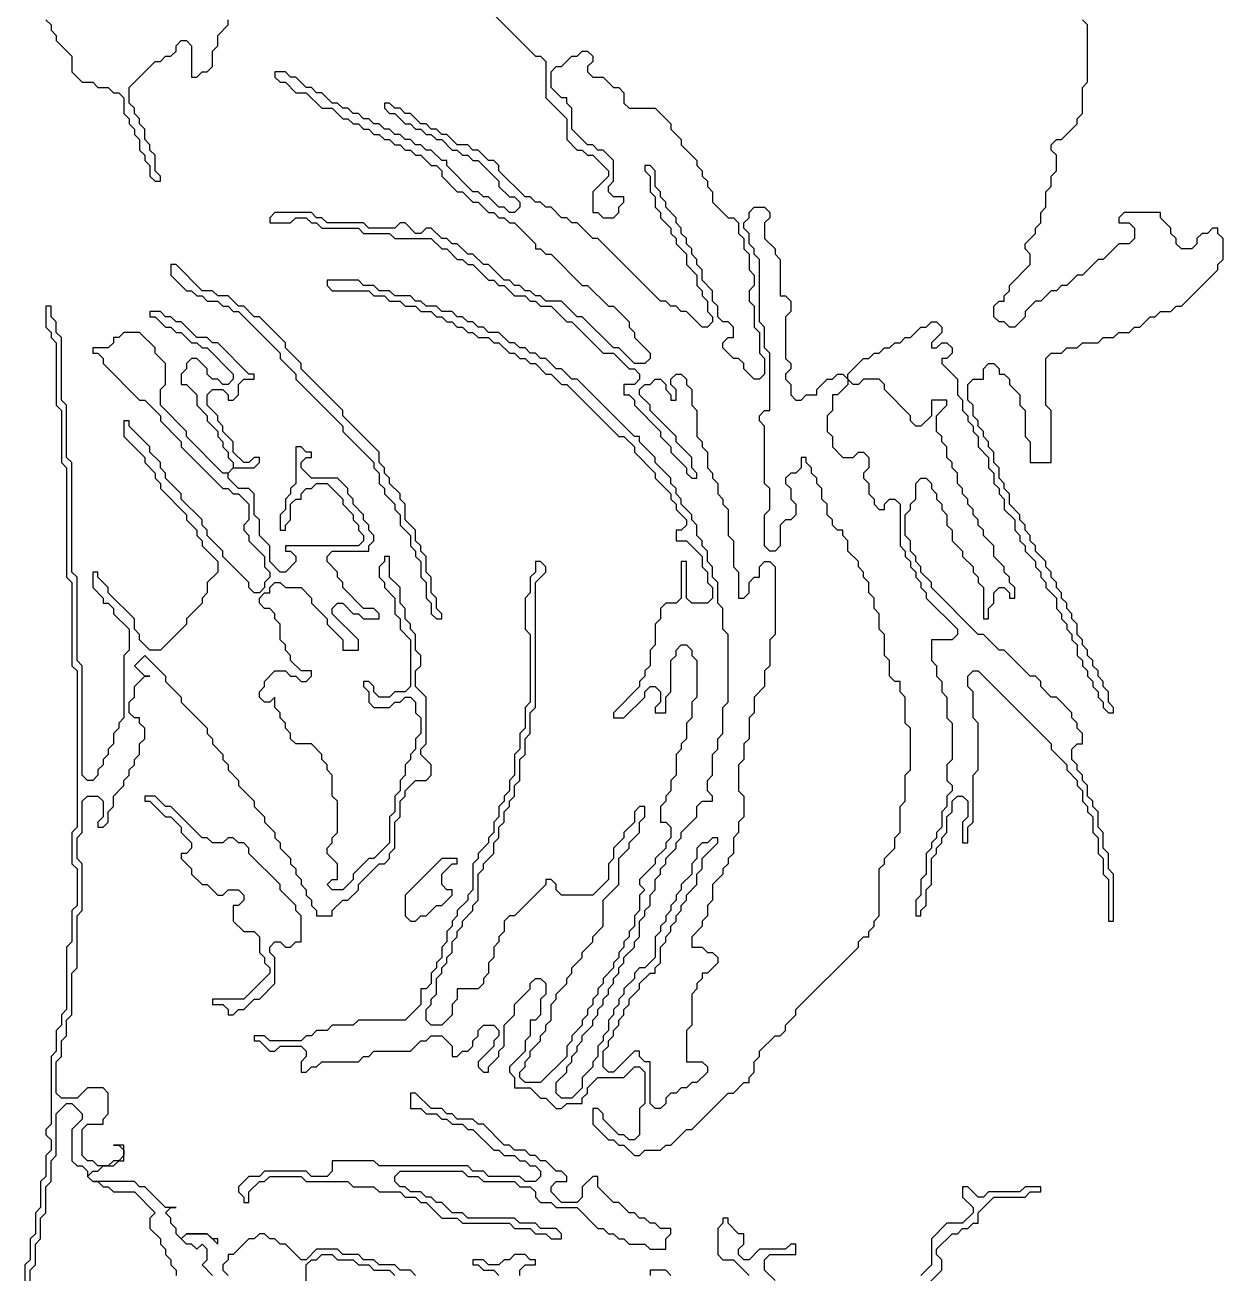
# Model space of a CAD drawing. Header units: metres. Extents: x 0 to 100, y 0 to 128.
# Drawn here: x 66.62 to 72.38, y 76.04 to 82.03 of the extents above; entities that cross this region are included whole.
import ezdxf

# ---------------------------------------------------------------- set-up
doc = ezdxf.new("R2010")
doc.units = ezdxf.units.M

msp = doc.modelspace()

# ---------------------------------------------------------------- linework, layer by layer
for points in [[(66.725, 82.05), (66.75, 82.025), (66.75, 82), (66.775, 81.975), (66.775, 81.95), (66.85, 81.875), (66.85, 81.8), (66.9, 81.75), (66.95, 81.75), (66.975, 81.725), (67.025, 81.725), (67.05, 81.7), (67.075, 81.7), (67.1, 81.675), (67.1, 81.6), (67.125, 81.575), (67.125, 81.55), (67.15, 81.525), (67.15, 81.5), (67.175, 81.475), (67.175, 81.425), (67.2, 81.4), (67.2, 81.375), (67.225, 81.35), (67.225, 81.3), (67.25, 81.275), (67.275, 81.275), (67.275, 81.3), (67.25, 81.325), (67.25, 81.4), (67.225, 81.425), (67.225, 81.45), (67.2, 81.475), (67.2, 81.525), (67.175, 81.55), (67.175, 81.575), (67.15, 81.6), (67.15, 81.625), (67.125, 81.65), (67.125, 81.725), (67.25, 81.85), (67.275, 81.85), (67.3, 81.875), (67.325, 81.875), (67.35, 81.9), (67.35, 81.925), (67.375, 81.95), (67.4, 81.95), (67.425, 81.925), (67.425, 81.775), (67.45, 81.775), (67.475, 81.8), (67.5, 81.8), (67.525, 81.825), (67.525, 81.9), (67.55, 81.925), (67.55, 81.975), (67.6, 82.025), (67.6, 82.05)], [(68.875, 82.075), (69.075, 81.875), (69.1, 81.875), (69.125, 81.85), (69.125, 81.675), (69.225, 81.575), (69.225, 81.475), (69.275, 81.425), (69.3, 81.425), (69.325, 81.4), (69.35, 81.4), (69.425, 81.325), (69.425, 81.3), (69.35, 81.225), (69.35, 81.125), (69.375, 81.125), (69.4, 81.1), (69.45, 81.1), (69.475, 81.125), (69.475, 81.15), (69.5, 81.175), (69.5, 81.2), (69.45, 81.2), (69.425, 81.225), (69.425, 81.25), (69.45, 81.275), (69.45, 81.375), (69.4, 81.425), (69.375, 81.425), (69.35, 81.45), (69.325, 81.45), (69.25, 81.525), (69.25, 81.625), (69.225, 81.65), (69.225, 81.675), (69.2, 81.675), (69.15, 81.725), (69.15, 81.8), (69.175, 81.825), (69.2, 81.825), (69.25, 81.875), (69.275, 81.875), (69.3, 81.9), (69.325, 81.9), (69.35, 81.875), (69.35, 81.85), (69.325, 81.825), (69.325, 81.8), (69.35, 81.775), (69.4, 81.775), (69.45, 81.725), (69.475, 81.725), (69.5, 81.7), (69.5, 81.65), (69.525, 81.625), (69.65, 81.625), (69.725, 81.55), (69.725, 81.525), (69.775, 81.475), (69.775, 81.45), (69.85, 81.375), (69.85, 81.35), (69.875, 81.325), (69.875, 81.3), (69.9, 81.275), (69.9, 81.25), (69.925, 81.225), (69.925, 81.175), (70, 81.1), (70.025, 81.1), (70.05, 81.075), (70.05, 81.025), (70.075, 81), (70.075, 80.95), (70.1, 80.925), (70.1, 80.85), (70.125, 80.825), (70.125, 80.775), (70.1, 80.75), (70.1, 80.7), (70.125, 80.675), (70.125, 80.575), (70.15, 80.55), (70.15, 80.45), (70.175, 80.425), (70.175, 80.35), (70.15, 80.325), (70.125, 80.325), (70.075, 80.375), (70.075, 80.4), (70.05, 80.425), (70.025, 80.425), (69.975, 80.475), (69.975, 80.5), (70, 80.525), (70.025, 80.525), (70.025, 80.575), (70, 80.6), (69.975, 80.6), (69.95, 80.625), (69.95, 80.675), (69.925, 80.7), (69.925, 80.75), (69.875, 80.8), (69.875, 80.85), (69.85, 80.875), (69.85, 80.9), (69.825, 80.925), (69.825, 80.95), (69.8, 80.975), (69.8, 81), (69.775, 81.025), (69.775, 81.05), (69.75, 81.075), (69.75, 81.1), (69.7, 81.15), (69.7, 81.175), (69.675, 81.2), (69.675, 81.225), (69.65, 81.25), (69.65, 81.325), (69.625, 81.35), (69.6, 81.35), (69.6, 81.325), (69.625, 81.3), (69.625, 81.225), (69.65, 81.2), (69.65, 81.15), (69.675, 81.125), (69.675, 81.1), (69.725, 81.05), (69.725, 81.025), (69.75, 81), (69.75, 80.975), (69.8, 80.925), (69.8, 80.875), (69.85, 80.825), (69.85, 80.775), (69.875, 80.75), (69.875, 80.725), (69.9, 80.7), (69.9, 80.65), (69.925, 80.625), (69.925, 80.6), (69.9, 80.575), (69.875, 80.575), (69.8, 80.65), (69.775, 80.65), (69.75, 80.675), (69.725, 80.675), (69.7, 80.7), (69.675, 80.7), (69.375, 81), (69.35, 81), (69.275, 81.075), (69.25, 81.075), (69.225, 81.1), (69.2, 81.1), (69.15, 81.15), (69.125, 81.15), (69.1, 81.175), (69.075, 81.175), (69.05, 81.2), (69.025, 81.2), (68.9, 81.325), (68.9, 81.35), (68.875, 81.375), (68.85, 81.375), (68.8, 81.425), (68.775, 81.425), (68.75, 81.45), (68.7, 81.45), (68.65, 81.5), (68.625, 81.5), (68.6, 81.525), (68.575, 81.525), (68.55, 81.55), (68.525, 81.55), (68.475, 81.6), (68.45, 81.6), (68.425, 81.625), (68.4, 81.625), (68.375, 81.65), (68.35, 81.65), (68.35, 81.625), (68.375, 81.6), (68.4, 81.6), (68.45, 81.55), (68.475, 81.55), (68.5, 81.525), (68.525, 81.525), (68.55, 81.5), (68.575, 81.5), (68.6, 81.475), (68.625, 81.475), (68.675, 81.425), (68.7, 81.425), (68.725, 81.4), (68.75, 81.4), (68.775, 81.375), (68.8, 81.375), (68.9, 81.275), (68.9, 81.25), (68.95, 81.2), (68.975, 81.2), (69, 81.175), (69, 81.15), (68.975, 81.125), (68.95, 81.125), (68.925, 81.15), (68.9, 81.15), (68.85, 81.2), (68.825, 81.2), (68.8, 81.225), (68.775, 81.225), (68.65, 81.35), (68.65, 81.375), (68.625, 81.375), (68.575, 81.425), (68.55, 81.425), (68.525, 81.45), (68.5, 81.45), (68.475, 81.475), (68.45, 81.475), (68.425, 81.5), (68.4, 81.5), (68.375, 81.525), (68.35, 81.525), (68.325, 81.55), (68.3, 81.55), (68.275, 81.575), (68.25, 81.575), (68.225, 81.6), (68.2, 81.6), (68.175, 81.625), (68.15, 81.625), (68.125, 81.65), (68.1, 81.65), (68.05, 81.7), (68.025, 81.7), (68, 81.725), (67.975, 81.725), (67.925, 81.775), (67.9, 81.775), (67.875, 81.8), (67.825, 81.8), (67.825, 81.775), (67.85, 81.75), (67.875, 81.75), (67.925, 81.7), (67.975, 81.7), (68.05, 81.625), (68.1, 81.625), (68.15, 81.575), (68.175, 81.575), (68.2, 81.55), (68.225, 81.55), (68.25, 81.525), (68.275, 81.525), (68.3, 81.5), (68.325, 81.5), (68.35, 81.475), (68.375, 81.475), (68.4, 81.45), (68.425, 81.45), (68.45, 81.425), (68.475, 81.425), (68.5, 81.4), (68.525, 81.4), (68.575, 81.35), (68.6, 81.35), (68.625, 81.325), (68.625, 81.3), (68.7, 81.225), (68.725, 81.225), (68.775, 81.175), (68.8, 81.175), (68.85, 81.125), (68.875, 81.125), (68.9, 81.1), (68.925, 81.1), (68.95, 81.075), (68.975, 81.075), (69.075, 80.975), (69.075, 80.95), (69.1, 80.95), (69.125, 80.925), (69.15, 80.925), (69.3, 80.775), (69.325, 80.775), (69.425, 80.675), (69.45, 80.675), (69.525, 80.6), (69.525, 80.575), (69.55, 80.55), (69.55, 80.525), (69.625, 80.45), (69.625, 80.425), (69.6, 80.4), (69.55, 80.4), (69.475, 80.475), (69.45, 80.475), (69.3, 80.625), (69.275, 80.625), (69.2, 80.7), (69.125, 80.7), (69.1, 80.725), (69.075, 80.725), (69.05, 80.75), (69.025, 80.75), (69, 80.775), (68.975, 80.775), (68.95, 80.8), (68.925, 80.8), (68.85, 80.875), (68.825, 80.875), (68.775, 80.925), (68.75, 80.925), (68.7, 80.975), (68.675, 80.975), (68.65, 81), (68.625, 81), (68.575, 81.05), (68.55, 81.05), (68.525, 81.025), (68.5, 81.025), (68.45, 81.075), (68.425, 81.075), (68.4, 81.05), (68.275, 81.05), (68.25, 81.075), (68.075, 81.075), (68.05, 81.1), (68.025, 81.1), (68, 81.125), (67.825, 81.125), (67.8, 81.1), (67.8, 81.075), (67.9, 81.075), (67.925, 81.1), (67.975, 81.1), (68, 81.075), (68.025, 81.075), (68.05, 81.05), (68.225, 81.05), (68.25, 81.025), (68.375, 81.025), (68.4, 81), (68.575, 81), (68.625, 80.95), (68.65, 80.95), (68.7, 80.9), (68.725, 80.9), (68.75, 80.875), (68.775, 80.875), (68.85, 80.8), (68.875, 80.8), (68.9, 80.775), (68.925, 80.775), (68.975, 80.725), (69.025, 80.725), (69.05, 80.7), (69.075, 80.7), (69.1, 80.675), (69.15, 80.675), (69.225, 80.6), (69.25, 80.6), (69.4, 80.45), (69.45, 80.45), (69.525, 80.375), (69.55, 80.375), (69.575, 80.35), (69.575, 80.325), (69.55, 80.3), (69.5, 80.3), (69.5, 80.25), (69.525, 80.25), (69.55, 80.225), (69.55, 80.2), (69.675, 80.075), (69.675, 80.05), (69.725, 80), (69.725, 79.975), (69.8, 79.9), (69.8, 79.875), (69.825, 79.85), (69.85, 79.85), (69.85, 79.875), (69.825, 79.9), (69.825, 79.95), (69.75, 80.025), (69.75, 80.05), (69.625, 80.175), (69.625, 80.2), (69.575, 80.25), (69.575, 80.275), (69.6, 80.3), (69.625, 80.3), (69.65, 80.325), (69.675, 80.325), (69.7, 80.3), (69.7, 80.275), (69.725, 80.25), (69.725, 80.225), (69.75, 80.225), (69.75, 80.275), (69.725, 80.3), (69.725, 80.325), (69.75, 80.35), (69.775, 80.35), (69.8, 80.325), (69.8, 80.3), (69.825, 80.275), (69.825, 80.2), (69.85, 80.175), (69.85, 80.05), (69.875, 80.025), (69.875, 80), (69.9, 79.975), (69.9, 79.9), (69.925, 79.875), (69.925, 79.85), (69.95, 79.825), (69.95, 79.775), (69.975, 79.75), (69.975, 79.725), (70, 79.7), (70, 79.575), (70.025, 79.55), (70.025, 79.425), (70.05, 79.4), (70.05, 79.275), (70.075, 79.275), (70.1, 79.3), (70.1, 79.35), (70.125, 79.375), (70.15, 79.375), (70.15, 79.425), (70.175, 79.45), (70.2, 79.45), (70.225, 79.425), (70.225, 79.1), (70.2, 79.075), (70.2, 78.95), (70.175, 78.925), (70.175, 78.85), (70.125, 78.8), (70.125, 78.725), (70.1, 78.7), (70.1, 78.6), (70.075, 78.575), (70.075, 78.5), (70.05, 78.475), (70.05, 78.35), (70.075, 78.325), (70.075, 78.225), (70.05, 78.2), (70.05, 78.15), (70.025, 78.125), (70.025, 78.05), (70, 78.025), (70, 78), (69.975, 77.975), (69.975, 77.95), (69.925, 77.9), (69.925, 77.825), (69.9, 77.8), (69.9, 77.75), (69.875, 77.725), (69.875, 77.7), (69.825, 77.65), (69.825, 77.6), (69.875, 77.6), (69.9, 77.575), (69.925, 77.575), (69.95, 77.55), (69.95, 77.525), (69.9, 77.475), (69.875, 77.475), (69.875, 77.45), (69.85, 77.425), (69.85, 77.4), (69.825, 77.375), (69.825, 77.225), (69.8, 77.2), (69.8, 77.05), (69.875, 77.05), (69.9, 77.025), (69.9, 77), (69.85, 76.95), (69.825, 76.95), (69.8, 76.925), (69.775, 76.925), (69.75, 76.9), (69.725, 76.9), (69.7, 76.875), (69.7, 76.85), (69.675, 76.825), (69.65, 76.825), (69.625, 76.85), (69.625, 77.05), (69.6, 77.05), (69.575, 77.075), (69.575, 77.1), (69.55, 77.1), (69.45, 77), (69.425, 77), (69.4, 77.025), (69.4, 77.1), (69.425, 77.125), (69.425, 77.15), (69.45, 77.175), (69.45, 77.2), (69.475, 77.225), (69.475, 77.25), (69.5, 77.275), (69.5, 77.3), (69.525, 77.325), (69.525, 77.35), (69.575, 77.4), (69.575, 77.425), (69.625, 77.475), (69.65, 77.475), (69.65, 77.5), (69.675, 77.525), (69.675, 77.6), (69.7, 77.625), (69.7, 77.65), (69.725, 77.675), (69.725, 77.7), (69.75, 77.725), (69.75, 77.75), (69.775, 77.775), (69.775, 77.8), (69.8, 77.825), (69.8, 77.85), (69.85, 77.9), (69.85, 77.95), (69.875, 77.975), (69.875, 78.025), (69.95, 78.1), (69.95, 78.125), (69.925, 78.125), (69.9, 78.1), (69.875, 78.1), (69.85, 78.075), (69.85, 78.025), (69.825, 78), (69.825, 77.95), (69.775, 77.9), (69.775, 77.875), (69.75, 77.85), (69.75, 77.825), (69.725, 77.8), (69.725, 77.775), (69.7, 77.75), (69.7, 77.725), (69.675, 77.7), (69.675, 77.675), (69.65, 77.65), (69.65, 77.55), (69.6, 77.5), (69.575, 77.5), (69.55, 77.475), (69.55, 77.45), (69.5, 77.4), (69.5, 77.375), (69.475, 77.35), (69.475, 77.325), (69.45, 77.3), (69.45, 77.275), (69.425, 77.25), (69.425, 77.2), (69.4, 77.175), (69.4, 77.15), (69.375, 77.125), (69.375, 77.075), (69.35, 77.05), (69.35, 77.025), (69.3, 76.975), (69.3, 76.925), (69.25, 76.875), (69.2, 76.875), (69.175, 76.9), (69.175, 76.95), (69.225, 77), (69.225, 77.025), (69.25, 77.05), (69.25, 77.075), (69.275, 77.1), (69.275, 77.125), (69.3, 77.15), (69.3, 77.175), (69.35, 77.225), (69.35, 77.25), (69.375, 77.275), (69.375, 77.3), (69.4, 77.325), (69.4, 77.35), (69.425, 77.375), (69.425, 77.4), (69.45, 77.425), (69.45, 77.45), (69.475, 77.475), (69.475, 77.5), (69.5, 77.525), (69.5, 77.55), (69.55, 77.6), (69.55, 77.625), (69.575, 77.65), (69.575, 77.725), (69.6, 77.75), (69.6, 77.775), (69.625, 77.8), (69.625, 77.85), (69.65, 77.875), (69.65, 77.925), (69.675, 77.95), (69.675, 77.975), (69.7, 78), (69.7, 78.025), (69.75, 78.075), (69.75, 78.1), (69.775, 78.125), (69.775, 78.15), (69.85, 78.225), (69.85, 78.275), (69.875, 78.3), (69.925, 78.3), (69.925, 78.325), (69.9, 78.35), (69.9, 78.4), (69.925, 78.425), (69.925, 78.525), (69.95, 78.55), (69.95, 78.6), (69.975, 78.625), (69.975, 78.75), (70, 78.775), (70, 79.1), (69.975, 79.125), (69.975, 79.225), (69.95, 79.25), (69.95, 79.35), (69.925, 79.375), (69.925, 79.425), (69.9, 79.45), (69.9, 79.5), (69.875, 79.525), (69.875, 79.55), (69.85, 79.575), (69.85, 79.625), (69.825, 79.65), (69.825, 79.675), (69.775, 79.725), (69.775, 79.75), (69.75, 79.775), (69.75, 79.8), (69.725, 79.825), (69.725, 79.85), (69.65, 79.925), (69.65, 79.95), (69.575, 80.025), (69.575, 80.05), (69.55, 80.05), (69.275, 80.325), (69.25, 80.325), (69.2, 80.375), (69.175, 80.375), (69.125, 80.425), (69.1, 80.425), (69.075, 80.45), (69.05, 80.45), (69.025, 80.475), (69, 80.475), (68.975, 80.5), (68.95, 80.5), (68.9, 80.55), (68.85, 80.55), (68.825, 80.575), (68.8, 80.575), (68.775, 80.6), (68.75, 80.6), (68.725, 80.625), (68.7, 80.625), (68.675, 80.65), (68.625, 80.65), (68.6, 80.675), (68.55, 80.675), (68.525, 80.7), (68.5, 80.7), (68.475, 80.725), (68.4, 80.725), (68.375, 80.75), (68.325, 80.75), (68.3, 80.775), (68.25, 80.775), (68.225, 80.8), (68.075, 80.8), (68.075, 80.775), (68.1, 80.75), (68.275, 80.75), (68.3, 80.725), (68.35, 80.725), (68.375, 80.7), (68.425, 80.7), (68.45, 80.675), (68.5, 80.675), (68.525, 80.65), (68.575, 80.65), (68.6, 80.625), (68.625, 80.625), (68.65, 80.6), (68.675, 80.6), (68.7, 80.575), (68.725, 80.575), (68.75, 80.55), (68.775, 80.55), (68.8, 80.525), (68.85, 80.525), (68.875, 80.5), (68.9, 80.5), (68.95, 80.45), (68.975, 80.45), (69, 80.425), (69.025, 80.425), (69.05, 80.4), (69.075, 80.4), (69.125, 80.35), (69.15, 80.35), (69.2, 80.3), (69.225, 80.3), (69.475, 80.05), (69.5, 80.05), (69.55, 80), (69.55, 79.975), (69.65, 79.875), (69.65, 79.85), (69.725, 79.775), (69.725, 79.75), (69.75, 79.725), (69.75, 79.7), (69.8, 79.65), (69.8, 79.625), (69.775, 79.6), (69.75, 79.6), (69.75, 79.55), (69.8, 79.55), (69.875, 79.475), (69.875, 79.425), (69.9, 79.4), (69.9, 79.35), (69.925, 79.325), (69.925, 79.275), (69.9, 79.25), (69.825, 79.25), (69.8, 79.275), (69.8, 79.45), (69.775, 79.45), (69.775, 79.275), (69.75, 79.25), (69.7, 79.25), (69.675, 79.225), (69.675, 79.175), (69.65, 79.15), (69.65, 79.05), (69.625, 79.025), (69.625, 78.95), (69.6, 78.925), (69.6, 78.9), (69.575, 78.875), (69.575, 78.85), (69.45, 78.725), (69.45, 78.7), (69.5, 78.7), (69.6, 78.8), (69.6, 78.825), (69.625, 78.85), (69.65, 78.85), (69.675, 78.825), (69.675, 78.775), (69.65, 78.75), (69.65, 78.725), (69.7, 78.725), (69.7, 78.8), (69.725, 78.825), (69.725, 78.975), (69.75, 79), (69.75, 79.025), (69.775, 79.05), (69.8, 79.05), (69.825, 79.025), (69.825, 79), (69.85, 78.975), (69.85, 78.8), (69.825, 78.775), (69.825, 78.7), (69.8, 78.675), (69.8, 78.6), (69.775, 78.575), (69.775, 78.55), (69.75, 78.525), (69.75, 78.425), (69.725, 78.4), (69.725, 78.35), (69.7, 78.325), (69.7, 78.3), (69.675, 78.275), (69.675, 78.2), (69.7, 78.2), (69.725, 78.175), (69.725, 78.125), (69.7, 78.1), (69.7, 78.075), (69.65, 78.025), (69.65, 78), (69.575, 77.925), (69.575, 77.9), (69.6, 77.875), (69.575, 77.85), (69.575, 77.775), (69.55, 77.75), (69.55, 77.7), (69.525, 77.675), (69.525, 77.65), (69.5, 77.625), (69.5, 77.6), (69.475, 77.575), (69.475, 77.55), (69.45, 77.525), (69.45, 77.5), (69.4, 77.45), (69.4, 77.425), (69.375, 77.4), (69.375, 77.375), (69.35, 77.35), (69.35, 77.325), (69.325, 77.3), (69.325, 77.275), (69.3, 77.25), (69.3, 77.225), (69.25, 77.175), (69.25, 77.15), (69.225, 77.125), (69.225, 77.075), (69.1, 76.95), (69.025, 76.95), (69, 76.975), (69, 77), (69.025, 77.025), (69.025, 77.05), (69.05, 77.075), (69.05, 77.1), (69.1, 77.15), (69.1, 77.175), (69.125, 77.2), (69.125, 77.225), (69.15, 77.25), (69.15, 77.325), (69.175, 77.35), (69.175, 77.375), (69.225, 77.425), (69.225, 77.45), (69.25, 77.475), (69.25, 77.5), (69.3, 77.55), (69.3, 77.575), (69.35, 77.625), (69.35, 77.65), (69.4, 77.7), (69.4, 77.825), (69.475, 77.9), (69.475, 78.025), (69.525, 78.075), (69.525, 78.1), (69.575, 78.15), (69.575, 78.2), (69.6, 78.225), (69.6, 78.275), (69.575, 78.275), (69.55, 78.25), (69.55, 78.2), (69.5, 78.15), (69.5, 78.125), (69.45, 78.075), (69.45, 78.025), (69.425, 78), (69.425, 77.925), (69.35, 77.85), (69.2, 77.85), (69.175, 77.875), (69.175, 77.9), (69.15, 77.925), (69.125, 77.925), (69.125, 77.9), (68.975, 77.75), (68.95, 77.75), (68.925, 77.725), (68.925, 77.675), (68.9, 77.65), (68.9, 77.625), (68.875, 77.6), (68.875, 77.55), (68.85, 77.525), (68.85, 77.475), (68.825, 77.45), (68.825, 77.425), (68.8, 77.4), (68.7, 77.4), (68.7, 77.35), (68.675, 77.325), (68.675, 77.275), (68.625, 77.225), (68.575, 77.225), (68.55, 77.25), (68.55, 77.3), (68.575, 77.325), (68.575, 77.35), (68.6, 77.375), (68.6, 77.45), (68.625, 77.475), (68.625, 77.5), (68.65, 77.525), (68.65, 77.55), (68.675, 77.575), (68.675, 77.625), (68.7, 77.65), (68.7, 77.675), (68.725, 77.7), (68.725, 77.725), (68.775, 77.775), (68.775, 77.8), (68.8, 77.825), (68.8, 77.95), (68.825, 77.975), (68.825, 78), (68.875, 78.05), (68.875, 78.1), (68.9, 78.125), (68.9, 78.175), (68.925, 78.2), (68.925, 78.25), (68.95, 78.275), (68.95, 78.3), (68.975, 78.325), (68.975, 78.375), (69, 78.4), (69, 78.5), (69.025, 78.525), (69.025, 78.6), (69.05, 78.625), (69.05, 78.725), (69.075, 78.75), (69.075, 79.35), (69.125, 79.4), (69.125, 79.425), (69.1, 79.45), (69.075, 79.45), (69.075, 79.4), (69.05, 79.375), (69.05, 79.3), (69.025, 79.275), (69.025, 79.125), (69.05, 79.1), (69.05, 78.775), (69.025, 78.75), (69.025, 78.65), (69, 78.625), (69, 78.55), (68.975, 78.525), (68.975, 78.425), (68.95, 78.4), (68.95, 78.35), (68.925, 78.325), (68.925, 78.3), (68.9, 78.275), (68.9, 78.225), (68.875, 78.2), (68.875, 78.15), (68.85, 78.125), (68.85, 78.1), (68.8, 78.05), (68.8, 78.025), (68.775, 78), (68.775, 77.875), (68.75, 77.85), (68.75, 77.825), (68.7, 77.775), (68.7, 77.75), (68.675, 77.725), (68.675, 77.7), (68.65, 77.675), (68.65, 77.625), (68.625, 77.6), (68.625, 77.55), (68.6, 77.525), (68.6, 77.5), (68.575, 77.475), (68.575, 77.425), (68.55, 77.4), (68.525, 77.4), (68.525, 77.325), (68.45, 77.25), (68.225, 77.25), (68.2, 77.225), (68.1, 77.225), (68.075, 77.2), (68.025, 77.2), (68, 77.175), (67.975, 77.175), (67.95, 77.15), (67.8, 77.15), (67.775, 77.175), (67.725, 77.175), (67.725, 77.15), (67.75, 77.15), (67.8, 77.1), (67.825, 77.1), (67.85, 77.125), (67.95, 77.125), (67.975, 77.1), (67.975, 77.075), (67.95, 77.05), (67.95, 77), (67.975, 77), (68, 77.025), (68.025, 77.025), (68.05, 77.05), (68.225, 77.05), (68.25, 77.075), (68.275, 77.075), (68.3, 77.1), (68.475, 77.1), (68.525, 77.15), (68.55, 77.15), (68.575, 77.175), (68.625, 77.175), (68.675, 77.125), (68.675, 77.075), (68.7, 77.075), (68.725, 77.1), (68.75, 77.1), (68.775, 77.125), (68.775, 77.15), (68.8, 77.175), (68.8, 77.2), (68.825, 77.225), (68.875, 77.225), (68.9, 77.2), (68.9, 77.175), (68.875, 77.15), (68.875, 77.125), (68.8, 77.05), (68.8, 77.025), (68.825, 77), (68.85, 77), (68.85, 77.025), (68.9, 77.075), (68.9, 77.1), (68.925, 77.125), (68.925, 77.225), (68.975, 77.275), (68.975, 77.325), (69.05, 77.4), (69.05, 77.425), (69.075, 77.45), (69.1, 77.45), (69.125, 77.425), (69.125, 77.375), (69.1, 77.35), (69.1, 77.275), (69.075, 77.25), (69.05, 77.25), (69.05, 77.175), (69.025, 77.15), (69.025, 77.1), (68.95, 77.025), (68.95, 77), (68.975, 76.975), (68.975, 76.925), (69.05, 76.925), (69.1, 76.875), (69.125, 76.875), (69.175, 76.825), (69.2, 76.825), (69.225, 76.85), (69.3, 76.85), (69.3, 76.875), (69.325, 76.9), (69.325, 76.925), (69.375, 76.975), (69.5, 76.975), (69.55, 77.025), (69.575, 77.025), (69.6, 77), (69.6, 76.85), (69.575, 76.825), (69.575, 76.7), (69.55, 76.675), (69.525, 76.675), (69.5, 76.7), (69.475, 76.7), (69.4, 76.775), (69.4, 76.8), (69.375, 76.825), (69.35, 76.825), (69.35, 76.75), (69.425, 76.675), (69.45, 76.675), (69.475, 76.65), (69.5, 76.65), (69.55, 76.6), (69.575, 76.6), (69.6, 76.625), (69.675, 76.625), (69.7, 76.65), (69.725, 76.65), (69.8, 76.725), (69.825, 76.725), (70, 76.9), (70.025, 76.9), (70.075, 76.95), (70.1, 76.95), (70.1, 76.975), (70.125, 77), (70.125, 77.05), (70.15, 77.075), (70.15, 77.1), (70.225, 77.175), (70.25, 77.175), (70.275, 77.2), (70.275, 77.225), (70.325, 77.275), (70.325, 77.3), (70.625, 77.6), (70.625, 77.625), (70.65, 77.65), (70.675, 77.65), (70.675, 77.675), (70.7, 77.7), (70.7, 77.725), (70.725, 77.75), (70.725, 77.975), (70.75, 78), (70.75, 78.025), (70.8, 78.075), (70.8, 78.125), (70.825, 78.15), (70.825, 78.275), (70.85, 78.3), (70.85, 78.425), (70.875, 78.45), (70.875, 78.65), (70.85, 78.675), (70.85, 78.8), (70.825, 78.825), (70.825, 78.875), (70.8, 78.875), (70.775, 78.9), (70.775, 78.975), (70.75, 79), (70.75, 79.1), (70.725, 79.125), (70.725, 79.2), (70.7, 79.225), (70.7, 79.275), (70.675, 79.3), (70.675, 79.35), (70.65, 79.375), (70.65, 79.4), (70.625, 79.425), (70.625, 79.45), (70.575, 79.5), (70.575, 79.55), (70.55, 79.575), (70.55, 79.6), (70.525, 79.6), (70.5, 79.625), (70.5, 79.65), (70.475, 79.675), (70.475, 79.725), (70.45, 79.75), (70.45, 79.8), (70.425, 79.825), (70.425, 79.85), (70.4, 79.875), (70.4, 79.9), (70.375, 79.925), (70.375, 79.95), (70.35, 79.95), (70.35, 79.9), (70.325, 79.875), (70.3, 79.875), (70.275, 79.85), (70.275, 79.825), (70.3, 79.8), (70.3, 79.75), (70.325, 79.725), (70.325, 79.675), (70.3, 79.65), (70.275, 79.65), (70.25, 79.625), (70.25, 79.525), (70.225, 79.5), (70.2, 79.5), (70.175, 79.525), (70.175, 79.675), (70.2, 79.7), (70.2, 79.8), (70.175, 79.825), (70.175, 80.1), (70.15, 80.125), (70.15, 80.15), (70.175, 80.175), (70.2, 80.175), (70.2, 80.45), (70.175, 80.475), (70.175, 80.575), (70.15, 80.6), (70.15, 80.9), (70.125, 80.925), (70.125, 80.95), (70.1, 80.975), (70.1, 81.025), (70.075, 81.05), (70.075, 81.075), (70.1, 81.1), (70.1, 81.125), (70.125, 81.15), (70.175, 81.15), (70.2, 81.125), (70.2, 81.1), (70.175, 81.075), (70.175, 81), (70.225, 80.95), (70.225, 80.925), (70.25, 80.9), (70.25, 80.725), (70.275, 80.725), (70.3, 80.7), (70.3, 80.65), (70.275, 80.625), (70.275, 80.425), (70.3, 80.4), (70.3, 80.375), (70.275, 80.35), (70.275, 80.325), (70.3, 80.3), (70.3, 80.25), (70.325, 80.225), (70.35, 80.225), (70.375, 80.25), (70.425, 80.25), (70.425, 80.275), (70.475, 80.325), (70.5, 80.325), (70.525, 80.35), (70.55, 80.35), (70.575, 80.325), (70.575, 80.3), (70.525, 80.25), (70.5, 80.25), (70.5, 80.175), (70.475, 80.15), (70.475, 80.075), (70.5, 80.05), (70.5, 80), (70.55, 79.95), (70.6, 79.95), (70.625, 79.975), (70.65, 79.975), (70.675, 79.95), (70.675, 79.9), (70.65, 79.875), (70.65, 79.85), (70.675, 79.825), (70.675, 79.775), (70.7, 79.75), (70.7, 79.725), (70.725, 79.7), (70.75, 79.7), (70.75, 79.725), (70.775, 79.75), (70.8, 79.75), (70.825, 79.725), (70.825, 79.525), (70.85, 79.5), (70.85, 79.475), (70.875, 79.45), (70.875, 79.425), (70.9, 79.4), (70.9, 79.375), (70.925, 79.35), (70.925, 79.325), (70.95, 79.3), (70.95, 79.275), (71.1, 79.125), (71.1, 79.1), (71.075, 79.075), (70.975, 79.075), (70.975, 78.975), (71, 78.95), (71, 78.9), (71.025, 78.875), (71.025, 78.825), (71.05, 78.8), (71.05, 78.7), (71.075, 78.675), (71.075, 78.5), (71.05, 78.475), (71.05, 78.4), (71.075, 78.375), (71.075, 78.35), (71.05, 78.325), (71.05, 78.275), (71.025, 78.25), (71.025, 78.175), (71, 78.15), (71, 78.125), (70.975, 78.1), (70.975, 78.075), (70.95, 78.05), (70.95, 77.95), (70.925, 77.925), (70.925, 77.85), (70.9, 77.825), (70.9, 77.75), (70.925, 77.75), (70.925, 77.775), (70.95, 77.8), (70.95, 77.875), (70.975, 77.9), (70.975, 78.025), (71, 78.05), (71, 78.075), (71.025, 78.1), (71.025, 78.125), (71.05, 78.15), (71.05, 78.225), (71.075, 78.25), (71.075, 78.3), (71.1, 78.325), (71.125, 78.325), (71.15, 78.3), (71.15, 78.225), (71.125, 78.2), (71.125, 78.1), (71.15, 78.1), (71.15, 78.175), (71.175, 78.2), (71.175, 78.425), (71.2, 78.45), (71.2, 78.675), (71.175, 78.7), (71.175, 78.825), (71.15, 78.85), (71.15, 78.9), (71.175, 78.925), (71.2, 78.925), (71.55, 78.575), (71.55, 78.55), (71.625, 78.475), (71.625, 78.45), (71.675, 78.4), (71.675, 78.375), (71.7, 78.35), (71.7, 78.3), (71.725, 78.275), (71.725, 78.25), (71.75, 78.225), (71.75, 78.15), (71.775, 78.125), (71.775, 78.05), (71.8, 78.025), (71.8, 77.95), (71.825, 77.925), (71.825, 77.725), (71.85, 77.725), (71.85, 77.95), (71.825, 77.975), (71.825, 78.05), (71.8, 78.075), (71.8, 78.15), (71.775, 78.175), (71.775, 78.25), (71.75, 78.275), (71.75, 78.3), (71.725, 78.325), (71.725, 78.375), (71.7, 78.4), (71.7, 78.425), (71.675, 78.45), (71.675, 78.475), (71.65, 78.5), (71.65, 78.55), (71.675, 78.575), (71.7, 78.575), (71.7, 78.625), (71.675, 78.65), (71.675, 78.675), (71.65, 78.7), (71.65, 78.725), (71.575, 78.8), (71.55, 78.8), (71.5, 78.85), (71.5, 78.875), (71.475, 78.9), (71.45, 78.9), (71.325, 79.025), (71.3, 79.025), (71.225, 79.1), (71.2, 79.1), (70.975, 79.325), (70.975, 79.35), (70.925, 79.4), (70.925, 79.425), (70.9, 79.45), (70.9, 79.475), (70.875, 79.5), (70.875, 79.55), (70.85, 79.575), (70.85, 79.675), (70.875, 79.7), (70.875, 79.725), (70.9, 79.75), (70.9, 79.825), (70.925, 79.85), (70.95, 79.85), (70.975, 79.825), (70.975, 79.8), (71, 79.775), (71, 79.75), (71.025, 79.725), (71.025, 79.7), (71.05, 79.675), (71.05, 79.625), (71.075, 79.6), (71.075, 79.55), (71.125, 79.5), (71.125, 79.475), (71.175, 79.425), (71.175, 79.4), (71.2, 79.375), (71.2, 79.35), (71.225, 79.325), (71.225, 79.175), (71.25, 79.175), (71.25, 79.225), (71.275, 79.25), (71.275, 79.3), (71.3, 79.325), (71.325, 79.325), (71.35, 79.3), (71.35, 79.275), (71.375, 79.275), (71.375, 79.325), (71.35, 79.35), (71.35, 79.375), (71.325, 79.4), (71.325, 79.425), (71.275, 79.475), (71.275, 79.525), (71.225, 79.575), (71.225, 79.6), (71.2, 79.625), (71.2, 79.65), (71.175, 79.675), (71.175, 79.7), (71.15, 79.725), (71.15, 79.75), (71.125, 79.775), (71.125, 79.8), (71.1, 79.825), (71.1, 79.875), (71.075, 79.9), (71.075, 79.925), (71.05, 79.95), (71.05, 80), (71.025, 80.025), (71.025, 80.05), (71, 80.075), (71, 80.15), (71.05, 80.2), (71.05, 80.225), (70.975, 80.225), (70.975, 80.15), (70.925, 80.1), (70.9, 80.1), (70.875, 80.125), (70.875, 80.15), (70.75, 80.275), (70.75, 80.3), (70.725, 80.325), (70.65, 80.325), (70.625, 80.3), (70.6, 80.3), (70.575, 80.325), (70.575, 80.35), (70.65, 80.425), (70.675, 80.425), (70.7, 80.45), (70.725, 80.45), (70.75, 80.475), (70.775, 80.475), (70.8, 80.5), (70.825, 80.5), (70.85, 80.525), (70.875, 80.525), (70.925, 80.575), (70.95, 80.575), (70.975, 80.6), (71, 80.6), (71.025, 80.575), (71.025, 80.55), (70.975, 80.5), (70.975, 80.475), (71, 80.475), (71.025, 80.5), (71.05, 80.5), (71.075, 80.475), (71.075, 80.45), (71.05, 80.425), (71.025, 80.425), (71.025, 80.4), (71.1, 80.325), (71.1, 80.25), (71.125, 80.225), (71.125, 80.175), (71.15, 80.15), (71.15, 80.125), (71.175, 80.1), (71.175, 80.075), (71.2, 80.05), (71.2, 80), (71.25, 79.95), (71.25, 79.9), (71.275, 79.875), (71.275, 79.825), (71.3, 79.8), (71.3, 79.775), (71.325, 79.75), (71.325, 79.7), (71.375, 79.65), (71.375, 79.6), (71.4, 79.575), (71.4, 79.55), (71.425, 79.525), (71.425, 79.5), (71.475, 79.45), (71.475, 79.425), (71.5, 79.4), (71.5, 79.375), (71.525, 79.35), (71.525, 79.325), (71.575, 79.275), (71.575, 79.225), (71.6, 79.2), (71.6, 79.175), (71.625, 79.15), (71.625, 79.125), (71.65, 79.1), (71.65, 79.075), (71.675, 79.05), (71.675, 79), (71.7, 78.975), (71.7, 78.95), (71.725, 78.925), (71.725, 78.9), (71.75, 78.875), (71.75, 78.85), (71.775, 78.825), (71.775, 78.8), (71.8, 78.775), (71.8, 78.75), (71.825, 78.725), (71.85, 78.725), (71.85, 78.75), (71.825, 78.775), (71.825, 78.825), (71.8, 78.85), (71.8, 78.875), (71.775, 78.9), (71.775, 78.925), (71.75, 78.95), (71.75, 78.975), (71.725, 79), (71.725, 79.025), (71.7, 79.05), (71.7, 79.075), (71.675, 79.1), (71.675, 79.15), (71.65, 79.175), (71.65, 79.2), (71.625, 79.225), (71.625, 79.25), (71.6, 79.275), (71.6, 79.3), (71.575, 79.325), (71.575, 79.35), (71.55, 79.375), (71.55, 79.4), (71.525, 79.425), (71.525, 79.45), (71.475, 79.5), (71.475, 79.525), (71.45, 79.55), (71.45, 79.575), (71.425, 79.6), (71.425, 79.625), (71.4, 79.65), (71.4, 79.675), (71.35, 79.725), (71.35, 79.775), (71.325, 79.8), (71.325, 79.825), (71.3, 79.85), (71.3, 79.9), (71.275, 79.925), (71.275, 79.975), (71.25, 80), (71.25, 80.025), (71.225, 80.05), (71.225, 80.075), (71.2, 80.1), (71.2, 80.125), (71.175, 80.15), (71.175, 80.2), (71.15, 80.225), (71.15, 80.3), (71.175, 80.325), (71.225, 80.325), (71.225, 80.375), (71.25, 80.4), (71.275, 80.4), (71.3, 80.375), (71.3, 80.35), (71.325, 80.35), (71.35, 80.325), (71.35, 80.3), (71.4, 80.25), (71.4, 80.2), (71.425, 80.175), (71.425, 80.05), (71.45, 80.025), (71.45, 79.925), (71.55, 79.925), (71.55, 80.175), (71.525, 80.2), (71.525, 80.425), (71.55, 80.45), (71.6, 80.45), (71.625, 80.475), (71.675, 80.475), (71.7, 80.5), (71.775, 80.5), (71.8, 80.525), (71.85, 80.525), (71.875, 80.55), (71.925, 80.55), (71.95, 80.575), (71.975, 80.575), (72.025, 80.625), (72.05, 80.625), (72.075, 80.65), (72.125, 80.65), (72.15, 80.675), (72.175, 80.675), (72.35, 80.85), (72.35, 80.875), (72.375, 80.9), (72.375, 81), (72.35, 81.025), (72.35, 81.05), (72.325, 81.05), (72.3, 81.025), (72.275, 81.025), (72.25, 81), (72.25, 80.975), (72.225, 80.95), (72.175, 80.95), (72.15, 80.975), (72.15, 81), (72.125, 81.025), (72.125, 81.05), (72.075, 81.1), (72.075, 81.125), (71.9, 81.125), (71.875, 81.1), (71.875, 81.075), (71.925, 81.075), (71.95, 81.05), (71.95, 81), (71.925, 80.975), (71.875, 80.975), (71.8, 80.9), (71.775, 80.9), (71.7, 80.825), (71.675, 80.825), (71.625, 80.775), (71.6, 80.775), (71.575, 80.75), (71.55, 80.75), (71.5, 80.7), (71.475, 80.7), (71.425, 80.65), (71.425, 80.625), (71.375, 80.575), (71.35, 80.575), (71.325, 80.6), (71.3, 80.6), (71.275, 80.625), (71.275, 80.675), (71.3, 80.7), (71.325, 80.7), (71.325, 80.725), (71.35, 80.75), (71.35, 80.775), (71.45, 80.875), (71.45, 80.925), (71.425, 80.95), (71.425, 80.975), (71.475, 81.025), (71.475, 81.05), (71.5, 81.075), (71.5, 81.125), (71.525, 81.15), (71.525, 81.225), (71.55, 81.25), (71.55, 81.3), (71.575, 81.325), (71.575, 81.4), (71.55, 81.425), (71.55, 81.45), (71.575, 81.475), (71.6, 81.475), (71.675, 81.55), (71.675, 81.575), (71.7, 81.6), (71.7, 81.725), (71.725, 81.75), (71.725, 82.025), (71.7, 82.05)], [(67.525, 76.025), (67.475, 76.075), (67.5, 76.1), (67.5, 76.15), (67.475, 76.175), (67.45, 76.15), (67.425, 76.175), (67.4, 76.175), (67.375, 76.2), (67.4, 76.225), (67.5, 76.225), (67.55, 76.175), (67.55, 76.2), (67.525, 76.2), (67.5, 76.225), (67.4, 76.225), (67.375, 76.2), (67.35, 76.225), (67.35, 76.25), (67.325, 76.275), (67.325, 76.3), (67.3, 76.325), (67.325, 76.35), (67.35, 76.35), (67.3, 76.35), (67.2, 76.45), (67.175, 76.45), (67.15, 76.475), (66.95, 76.475), (66.925, 76.5), (66.95, 76.525), (66.975, 76.525), (67, 76.55), (67.05, 76.55), (67.075, 76.575), (67.1, 76.575), (67.1, 76.65), (67.05, 76.65), (67.075, 76.65), (67.1, 76.625), (67.1, 76.6), (67.075, 76.575), (67.05, 76.575), (67.025, 76.55), (66.975, 76.55), (66.95, 76.575), (66.925, 76.575), (66.9, 76.6), (66.9, 76.725), (66.925, 76.75), (67, 76.75), (67, 76.775), (67.025, 76.8), (67.025, 76.9), (67, 76.925), (66.925, 76.925), (66.875, 76.875), (66.8, 76.875), (66.775, 76.9), (66.775, 77.05), (66.8, 77.075), (66.8, 77.15), (66.825, 77.175), (66.825, 77.25), (66.85, 77.275), (66.85, 77.475), (66.875, 77.5), (66.875, 77.75), (66.9, 77.775), (66.9, 78), (66.875, 78.025), (66.875, 78.125), (66.9, 78.15), (66.9, 78.3), (66.925, 78.325), (66.975, 78.325), (67, 78.3), (67, 78.225), (66.975, 78.2), (66.975, 78.175), (67, 78.175), (67.025, 78.2), (67.025, 78.25), (67.05, 78.275), (67.05, 78.325), (67.1, 78.375), (67.1, 78.4), (67.125, 78.425), (67.125, 78.45), (67.15, 78.475), (67.15, 78.5), (67.175, 78.525), (67.175, 78.575), (67.2, 78.6), (67.2, 78.65), (67.175, 78.675), (67.175, 78.7), (67.15, 78.7), (67.125, 78.725), (67.125, 78.775), (67.15, 78.8), (67.15, 78.85), (67.2, 78.9), (67.225, 78.9), (67.2, 78.9), (67.15, 78.95), (67.2, 79), (67.3, 78.9), (67.3, 78.875), (67.375, 78.8), (67.375, 78.775), (67.5, 78.65), (67.5, 78.625), (67.525, 78.6), (67.525, 78.575), (67.575, 78.525), (67.575, 78.5), (67.6, 78.475), (67.6, 78.45), (67.65, 78.4), (67.65, 78.375), (67.725, 78.3), (67.725, 78.275), (67.775, 78.225), (67.775, 78.2), (67.825, 78.15), (67.825, 78.125), (67.85, 78.1), (67.85, 78.075), (67.9, 78.025), (67.9, 78), (67.925, 77.975), (67.925, 77.95), (67.95, 77.925), (67.95, 77.9), (67.975, 77.875), (67.975, 77.85), (68, 77.825), (68, 77.8), (68.025, 77.775), (68.025, 77.75), (68.1, 77.75), (68.1, 77.775), (68.15, 77.825), (68.175, 77.825), (68.225, 77.875), (68.225, 77.9), (68.325, 78), (68.35, 78), (68.375, 78.025), (68.375, 78.05), (68.4, 78.075), (68.4, 78.2), (68.425, 78.225), (68.425, 78.3), (68.45, 78.325), (68.45, 78.35), (68.5, 78.4), (68.55, 78.4), (68.575, 78.425), (68.575, 78.475), (68.525, 78.525), (68.525, 78.55), (68.55, 78.575), (68.55, 78.8), (68.5, 78.85), (68.5, 78.925), (68.525, 78.95), (68.525, 79), (68.5, 79.025), (68.5, 79.1), (68.475, 79.125), (68.475, 79.15), (68.45, 79.175), (68.45, 79.225), (68.425, 79.25), (68.425, 79.325), (68.375, 79.375), (68.375, 79.475), (68.35, 79.475), (68.35, 79.45), (68.325, 79.425), (68.325, 79.375), (68.35, 79.35), (68.35, 79.325), (68.4, 79.275), (68.4, 79.2), (68.425, 79.175), (68.425, 79.125), (68.475, 79.075), (68.475, 78.85), (68.45, 78.825), (68.4, 78.825), (68.375, 78.8), (68.325, 78.8), (68.3, 78.825), (68.3, 78.85), (68.275, 78.875), (68.25, 78.875), (68.25, 78.85), (68.275, 78.825), (68.275, 78.775), (68.3, 78.75), (68.375, 78.75), (68.4, 78.775), (68.425, 78.775), (68.45, 78.8), (68.475, 78.8), (68.5, 78.775), (68.5, 78.725), (68.525, 78.7), (68.525, 78.625), (68.5, 78.6), (68.5, 78.55), (68.475, 78.525), (68.475, 78.5), (68.45, 78.475), (68.45, 78.425), (68.425, 78.4), (68.425, 78.35), (68.4, 78.325), (68.4, 78.25), (68.375, 78.225), (68.375, 78.1), (68.3, 78.025), (68.275, 78.025), (68.2, 77.95), (68.2, 77.925), (68.15, 77.875), (68.1, 77.875), (68.075, 77.9), (68.1, 77.925), (68.125, 77.925), (68.125, 78), (68.075, 78.05), (68.075, 78.075), (68.1, 78.1), (68.1, 78.125), (68.125, 78.15), (68.125, 78.3), (68.1, 78.325), (68.1, 78.425), (68.075, 78.45), (68.075, 78.475), (68.05, 78.5), (68.05, 78.525), (68, 78.575), (67.925, 78.575), (67.9, 78.6), (67.9, 78.625), (67.875, 78.65), (67.875, 78.675), (67.85, 78.7), (67.85, 78.725), (67.825, 78.75), (67.825, 78.8), (67.8, 78.775), (67.775, 78.775), (67.75, 78.8), (67.75, 78.825), (67.775, 78.85), (67.775, 78.875), (67.825, 78.925), (67.875, 78.925), (67.9, 78.9), (67.925, 78.9), (67.95, 78.875), (67.975, 78.875), (68, 78.9), (68, 78.925), (67.95, 78.925), (67.9, 78.975), (67.9, 79), (67.875, 79.025), (67.875, 79.05), (67.85, 79.075), (67.85, 79.15), (67.825, 79.175), (67.825, 79.2), (67.8, 79.225), (67.775, 79.225), (67.75, 79.25), (67.75, 79.275), (67.775, 79.3), (67.8, 79.3), (67.8, 79.325), (67.825, 79.35), (67.85, 79.35), (67.875, 79.325), (67.95, 79.325), (68, 79.275), (68, 79.25), (68.075, 79.175), (68.075, 79.15), (68.15, 79.075), (68.15, 79.025), (68.225, 79.025), (68.225, 79.075), (68.1, 79.2), (68.1, 79.225), (68.125, 79.25), (68.15, 79.25), (68.2, 79.2), (68.225, 79.2), (68.25, 79.175), (68.325, 79.175), (68.325, 79.2), (68.3, 79.225), (68.25, 79.225), (68.15, 79.325), (68.15, 79.35), (68.125, 79.375), (68.125, 79.4), (68.075, 79.45), (68.075, 79.475), (68.1, 79.5), (68.275, 79.5), (68.275, 79.525), (68.3, 79.55), (68.3, 79.575), (68.275, 79.6), (68.275, 79.625), (68.25, 79.65), (68.25, 79.675), (68.2, 79.725), (68.2, 79.75), (68.175, 79.775), (68.175, 79.8), (68.125, 79.85), (68, 79.85), (67.95, 79.9), (67.95, 79.925), (67.975, 79.95), (68, 79.95), (68, 79.975), (67.975, 79.975), (67.95, 80), (67.925, 80), (67.925, 79.825), (67.9, 79.8), (67.9, 79.775), (67.875, 79.75), (67.875, 79.7), (67.85, 79.675), (67.85, 79.6), (67.875, 79.6), (67.875, 79.625), (67.9, 79.65), (67.9, 79.725), (67.925, 79.75), (67.95, 79.75), (67.95, 79.775), (67.975, 79.8), (68, 79.8), (68.025, 79.825), (68.075, 79.825), (68.15, 79.75), (68.15, 79.725), (68.2, 79.675), (68.2, 79.65), (68.225, 79.625), (68.225, 79.6), (68.25, 79.575), (68.25, 79.55), (68.225, 79.525), (67.875, 79.525), (67.875, 79.5), (67.9, 79.5), (67.925, 79.475), (67.925, 79.45), (67.875, 79.4), (67.85, 79.4), (67.8, 79.45), (67.8, 79.525), (67.75, 79.575), (67.75, 79.65), (67.725, 79.675), (67.725, 79.775), (67.7, 79.8), (67.65, 79.8), (67.6, 79.85), (67.6, 79.875), (67.625, 79.9), (67.725, 79.9), (67.75, 79.925), (67.75, 79.95), (67.725, 79.95), (67.7, 79.925), (67.675, 79.925), (67.625, 79.975), (67.625, 80.025), (67.575, 80.075), (67.575, 80.1), (67.55, 80.125), (67.55, 80.15), (67.5, 80.2), (67.5, 80.25), (67.525, 80.275), (67.575, 80.275), (67.6, 80.25), (67.6, 80.225), (67.625, 80.225), (67.65, 80.25), (67.65, 80.3), (67.675, 80.325), (67.725, 80.325), (67.725, 80.35), (67.7, 80.35), (67.55, 80.5), (67.525, 80.5), (67.5, 80.525), (67.45, 80.525), (67.375, 80.6), (67.35, 80.6), (67.325, 80.625), (67.3, 80.625), (67.275, 80.65), (67.225, 80.65), (67.225, 80.625), (67.25, 80.625), (67.3, 80.575), (67.325, 80.575), (67.35, 80.55), (67.375, 80.55), (67.425, 80.5), (67.45, 80.5), (67.475, 80.475), (67.5, 80.475), (67.625, 80.35), (67.625, 80.325), (67.6, 80.3), (67.575, 80.3), (67.55, 80.325), (67.525, 80.325), (67.5, 80.35), (67.5, 80.375), (67.45, 80.425), (67.425, 80.425), (67.4, 80.4), (67.4, 80.375), (67.375, 80.35), (67.375, 80.3), (67.4, 80.3), (67.45, 80.25), (67.45, 80.2), (67.5, 80.15), (67.5, 80.125), (67.55, 80.075), (67.55, 80.05), (67.575, 80.025), (67.575, 80), (67.6, 79.975), (67.6, 79.95), (67.625, 79.925), (67.625, 79.9), (67.6, 79.875), (67.575, 79.875), (67.4, 80.05), (67.4, 80.075), (67.275, 80.2), (67.275, 80.275), (67.3, 80.3), (67.3, 80.4), (67.25, 80.45), (67.25, 80.475), (67.175, 80.55), (67.1, 80.55), (67.075, 80.525), (67.05, 80.525), (67.05, 80.5), (67.025, 80.475), (66.95, 80.475), (66.95, 80.45), (66.975, 80.45), (67, 80.425), (67, 80.4), (67.175, 80.225), (67.2, 80.225), (67.275, 80.15), (67.275, 80.125), (67.375, 80.025), (67.375, 80), (67.575, 79.8), (67.6, 79.8), (67.625, 79.775), (67.65, 79.775), (67.7, 79.725), (67.7, 79.65), (67.675, 79.625), (67.675, 79.6), (67.7, 79.575), (67.7, 79.55), (67.775, 79.475), (67.775, 79.425), (67.8, 79.4), (67.8, 79.375), (67.775, 79.35), (67.775, 79.325), (67.75, 79.3), (67.725, 79.3), (67.7, 79.325), (67.7, 79.35), (67.575, 79.475), (67.575, 79.5), (67.5, 79.575), (67.5, 79.6), (67.475, 79.625), (67.475, 79.65), (67.375, 79.75), (67.375, 79.775), (67.3, 79.85), (67.3, 79.875), (67.275, 79.9), (67.275, 79.925), (67.225, 79.975), (67.225, 80), (67.125, 80.1), (67.125, 80.125), (67.1, 80.125), (67.1, 80.05), (67.2, 79.95), (67.2, 79.925), (67.25, 79.875), (67.25, 79.85), (67.275, 79.825), (67.275, 79.8), (67.4, 79.675), (67.4, 79.65), (67.45, 79.6), (67.45, 79.575), (67.475, 79.55), (67.475, 79.525), (67.55, 79.45), (67.55, 79.4), (67.5, 79.35), (67.5, 79.3), (67.475, 79.275), (67.475, 79.25), (67.4, 79.175), (67.4, 79.15), (67.275, 79.025), (67.225, 79.025), (67.175, 79.075), (67.175, 79.1), (67.15, 79.125), (67.15, 79.175), (67.025, 79.3), (67.025, 79.325), (66.975, 79.375), (66.975, 79.4), (66.95, 79.4), (66.95, 79.325), (67, 79.275), (67, 79.25), (67.025, 79.25), (67.05, 79.225), (67.05, 79.2), (67.125, 79.125), (67.125, 79.025), (67.1, 79), (67.1, 78.7), (67.075, 78.675), (67.075, 78.65), (67.05, 78.625), (67.05, 78.575), (67.025, 78.55), (67.025, 78.525), (67, 78.5), (67, 78.475), (66.975, 78.45), (66.975, 78.425), (66.95, 78.4), (66.925, 78.4), (66.9, 78.425), (66.9, 78.95), (66.875, 78.975), (66.875, 79.375), (66.85, 79.4), (66.85, 79.925), (66.825, 79.95), (66.825, 80.2), (66.8, 80.225), (66.8, 80.525), (66.775, 80.55), (66.775, 80.6), (66.75, 80.625), (66.75, 80.675), (66.725, 80.675), (66.725, 80.575), (66.75, 80.55), (66.75, 80.525), (66.775, 80.5), (66.775, 80.2), (66.8, 80.175), (66.8, 79.925), (66.825, 79.9), (66.825, 79.375), (66.85, 79.35), (66.85, 78.95), (66.875, 78.925), (66.875, 78.175), (66.85, 78.15), (66.85, 78), (66.875, 77.975), (66.875, 77.8), (66.85, 77.775), (66.85, 77.625), (66.825, 77.6), (66.825, 77.3), (66.8, 77.275), (66.8, 77.225), (66.775, 77.2), (66.775, 77.1), (66.75, 77.075), (66.75, 76.75), (66.725, 76.725), (66.725, 76.7), (66.75, 76.675), (66.75, 76.625), (66.725, 76.6), (66.725, 76.5), (66.7, 76.475), (66.7, 76.35), (66.675, 76.325), (66.675, 76.225), (66.65, 76.2), (66.65, 76.1), (66.625, 76.075), (66.625, 75.975)], [(66.65, 75.95), (66.65, 76.05), (66.675, 76.075), (66.675, 76.175), (66.7, 76.2), (66.7, 76.3), (66.725, 76.325), (66.725, 76.45), (66.75, 76.475), (66.75, 76.575), (66.775, 76.6), (66.775, 76.8), (66.825, 76.85), (66.85, 76.85), (66.9, 76.8), (66.9, 76.775), (66.85, 76.725), (66.85, 76.575), (66.875, 76.55), (66.9, 76.55), (66.925, 76.525), (66.925, 76.5), (66.95, 76.475), (66.975, 76.475), (67, 76.45), (67.025, 76.45), (67.05, 76.425), (67.15, 76.425), (67.25, 76.325), (67.225, 76.3), (67.225, 76.25), (67.275, 76.2), (67.275, 76.175), (67.3, 76.15), (67.3, 76.125), (67.325, 76.1), (67.325, 76.075), (67.35, 76.05), (67.35, 76.025)], [(70.95, 75.975), (71.025, 76.05), (71.025, 76.1), (71, 76.125), (71, 76.15), (71.075, 76.225), (71.1, 76.225), (71.125, 76.25), (71.15, 76.25), (71.175, 76.275), (71.2, 76.275), (71.2, 76.325), (71.275, 76.4), (71.425, 76.4), (71.45, 76.425), (71.5, 76.425), (71.5, 76.45), (71.425, 76.45), (71.4, 76.425), (71.25, 76.425), (71.225, 76.4), (71.2, 76.4), (71.15, 76.45), (71.125, 76.45), (71.125, 76.4), (71.175, 76.35), (71.175, 76.325), (71.125, 76.275), (71.05, 76.275), (70.975, 76.2), (70.975, 76.075), (70.925, 76.025)], [(70.225, 76), (70.175, 76.05), (70.175, 76.1), (70.2, 76.125), (70.325, 76.125), (70.325, 76.175), (70.3, 76.175), (70.275, 76.15), (70.15, 76.15), (70.1, 76.1), (70.075, 76.1), (70.05, 76.125), (70.05, 76.15), (70.075, 76.175), (70.075, 76.225), (70.05, 76.225), (70, 76.275), (70, 76.3), (69.975, 76.3), (69.975, 76.275), (69.95, 76.25), (69.95, 76.125), (69.975, 76.1), (70.025, 76.1), (70.1, 76.025)], [(68.5, 76.025), (68.475, 76.05), (68.425, 76.05), (68.4, 76.075), (68.325, 76.075), (68.3, 76.1), (68.25, 76.1), (68.225, 76.125), (68.15, 76.125), (68.125, 76.15), (68.025, 76.15), (67.975, 76.1), (67.95, 76.1), (67.875, 76.175), (67.85, 76.175), (67.825, 76.2), (67.8, 76.2), (67.775, 76.225), (67.75, 76.225), (67.725, 76.2), (67.7, 76.2), (67.625, 76.125), (67.6, 76.125), (67.6, 76.1), (67.575, 76.075), (67.575, 76.05), (67.6, 76.025)], [(67.975, 75.975), (67.975, 76.075), (68, 76.1), (68.025, 76.1), (68.05, 76.125), (68.1, 76.125), (68.125, 76.1), (68.2, 76.1), (68.225, 76.075), (68.275, 76.075), (68.3, 76.05), (68.375, 76.05), (68.4, 76.025)], [(69, 76.025), (69, 76.05), (69.025, 76.075), (69.075, 76.075), (69.075, 76.1), (69.05, 76.1), (69.025, 76.125), (68.975, 76.125), (68.95, 76.1), (68.925, 76.1), (68.9, 76.075), (68.85, 76.075), (68.825, 76.1), (68.775, 76.1), (68.775, 76.075), (68.8, 76.075), (68.825, 76.05), (68.875, 76.05), (68.9, 76.025)], [(69.725, 76.025), (69.7, 76.05), (69.625, 76.05), (69.625, 76.025)]]:
    msp.add_lwpolyline(points)
for points in [[(67.325, 80.875), (67.325, 80.825), (67.4, 80.75), (67.425, 80.75), (67.45, 80.725), (67.475, 80.725), (67.5, 80.7), (67.55, 80.7), (67.575, 80.675), (67.6, 80.675), (67.625, 80.65), (67.65, 80.65), (67.85, 80.45), (67.85, 80.425), (67.925, 80.35), (67.925, 80.325), (68.15, 80.1), (68.15, 80.075), (68.3, 79.925), (68.3, 79.9), (68.325, 79.875), (68.325, 79.825), (68.35, 79.8), (68.35, 79.775), (68.4, 79.725), (68.4, 79.7), (68.425, 79.675), (68.425, 79.625), (68.475, 79.575), (68.475, 79.525), (68.5, 79.5), (68.5, 79.475), (68.525, 79.45), (68.525, 79.375), (68.55, 79.35), (68.55, 79.275), (68.575, 79.25), (68.575, 79.2), (68.6, 79.175), (68.625, 79.175), (68.625, 79.2), (68.6, 79.225), (68.6, 79.275), (68.575, 79.3), (68.575, 79.375), (68.55, 79.4), (68.55, 79.475), (68.525, 79.5), (68.525, 79.525), (68.5, 79.55), (68.5, 79.6), (68.45, 79.65), (68.45, 79.725), (68.425, 79.75), (68.425, 79.775), (68.375, 79.825), (68.375, 79.85), (68.35, 79.875), (68.35, 79.9), (68.325, 79.925), (68.325, 79.975), (68.15, 80.15), (68.15, 80.175), (67.95, 80.375), (67.95, 80.4), (67.875, 80.475), (67.875, 80.5), (67.75, 80.625), (67.725, 80.625), (67.675, 80.675), (67.65, 80.675), (67.6, 80.725), (67.55, 80.725), (67.525, 80.75), (67.475, 80.75), (67.35, 80.875)], [(67.2, 78.325), (67.2, 78.3), (67.225, 78.3), (67.3, 78.225), (67.325, 78.225), (67.375, 78.175), (67.375, 78.15), (67.425, 78.1), (67.425, 78.075), (67.4, 78.05), (67.375, 78.05), (67.375, 78.025), (67.425, 77.975), (67.425, 77.95), (67.475, 77.9), (67.5, 77.9), (67.55, 77.85), (67.575, 77.85), (67.6, 77.875), (67.65, 77.875), (67.675, 77.85), (67.675, 77.825), (67.65, 77.8), (67.625, 77.8), (67.625, 77.725), (67.675, 77.675), (67.725, 77.675), (67.75, 77.65), (67.75, 77.575), (67.775, 77.55), (67.775, 77.525), (67.8, 77.5), (67.8, 77.475), (67.675, 77.35), (67.525, 77.35), (67.525, 77.325), (67.575, 77.325), (67.6, 77.3), (67.6, 77.275), (67.625, 77.275), (67.65, 77.3), (67.675, 77.3), (67.725, 77.35), (67.75, 77.35), (67.825, 77.425), (67.825, 77.55), (67.8, 77.575), (67.8, 77.6), (67.825, 77.625), (67.85, 77.625), (67.875, 77.6), (67.9, 77.6), (67.925, 77.625), (67.95, 77.625), (67.95, 77.75), (67.925, 77.775), (67.925, 77.8), (67.85, 77.875), (67.85, 77.9), (67.7, 78.05), (67.7, 78.075), (67.675, 78.1), (67.65, 78.1), (67.625, 78.125), (67.6, 78.125), (67.575, 78.1), (67.525, 78.1), (67.5, 78.125), (67.475, 78.125), (67.325, 78.275), (67.3, 78.275), (67.25, 78.325)], [(68.625, 78.025), (68.45, 77.85), (68.45, 77.75), (68.475, 77.725), (68.5, 77.725), (68.525, 77.75), (68.55, 77.75), (68.6, 77.8), (68.625, 77.8), (68.675, 77.85), (68.675, 77.875), (68.65, 77.875), (68.625, 77.9), (68.625, 77.95), (68.675, 78), (68.7, 78), (68.7, 78.025)], [(68.475, 76.9), (68.475, 76.825), (68.525, 76.825), (68.55, 76.8), (68.6, 76.8), (68.625, 76.775), (68.65, 76.775), (68.675, 76.75), (68.725, 76.75), (68.75, 76.725), (68.775, 76.725), (68.875, 76.625), (68.9, 76.625), (68.925, 76.6), (68.975, 76.6), (69, 76.575), (69.025, 76.575), (69.05, 76.55), (69.075, 76.55), (69.1, 76.525), (69.1, 76.5), (69.075, 76.475), (69.025, 76.475), (69, 76.5), (68.85, 76.5), (68.825, 76.525), (68.775, 76.525), (68.75, 76.55), (68.325, 76.55), (68.3, 76.575), (68.1, 76.575), (68.1, 76.525), (68.075, 76.5), (68, 76.5), (67.975, 76.525), (67.775, 76.525), (67.75, 76.5), (67.7, 76.5), (67.65, 76.45), (67.65, 76.425), (67.675, 76.4), (67.675, 76.375), (67.7, 76.375), (67.7, 76.425), (67.75, 76.475), (67.775, 76.475), (67.8, 76.5), (67.95, 76.5), (67.975, 76.475), (68.175, 76.475), (68.2, 76.45), (68.3, 76.45), (68.325, 76.425), (68.425, 76.425), (68.45, 76.4), (68.5, 76.4), (68.525, 76.375), (68.55, 76.375), (68.625, 76.3), (68.7, 76.3), (68.725, 76.275), (68.95, 76.275), (68.975, 76.25), (69.05, 76.25), (69.075, 76.225), (69.125, 76.225), (69.15, 76.2), (69.2, 76.2), (69.2, 76.225), (69.175, 76.25), (69.1, 76.25), (69.075, 76.275), (69, 76.275), (68.975, 76.3), (68.75, 76.3), (68.725, 76.325), (68.675, 76.325), (68.625, 76.375), (68.6, 76.375), (68.575, 76.4), (68.55, 76.4), (68.525, 76.425), (68.475, 76.425), (68.45, 76.45), (68.425, 76.45), (68.4, 76.475), (68.4, 76.5), (68.425, 76.525), (68.725, 76.525), (68.75, 76.5), (68.8, 76.5), (68.825, 76.475), (68.975, 76.475), (69, 76.45), (69.05, 76.45), (69.075, 76.425), (69.075, 76.4), (69.1, 76.375), (69.15, 76.375), (69.175, 76.35), (69.275, 76.35), (69.375, 76.25), (69.4, 76.25), (69.425, 76.225), (69.45, 76.225), (69.475, 76.2), (69.5, 76.2), (69.525, 76.175), (69.6, 76.175), (69.625, 76.15), (69.7, 76.15), (69.7, 76.2), (69.725, 76.225), (69.725, 76.25), (69.675, 76.25), (69.65, 76.275), (69.625, 76.275), (69.6, 76.3), (69.575, 76.3), (69.55, 76.325), (69.525, 76.325), (69.475, 76.375), (69.45, 76.375), (69.375, 76.45), (69.375, 76.5), (69.35, 76.5), (69.3, 76.45), (69.3, 76.4), (69.275, 76.375), (69.2, 76.375), (69.15, 76.425), (69.15, 76.45), (69.175, 76.475), (69.225, 76.475), (69.225, 76.5), (69.2, 76.525), (69.175, 76.525), (69.125, 76.575), (69.1, 76.575), (69.075, 76.6), (69.05, 76.6), (69.025, 76.625), (68.975, 76.625), (68.95, 76.65), (68.925, 76.65), (68.825, 76.75), (68.8, 76.75), (68.775, 76.775), (68.7, 76.775), (68.675, 76.8), (68.65, 76.8), (68.625, 76.825), (68.575, 76.825), (68.5, 76.9)]]:
    msp.add_lwpolyline(points, close=True)

doc.saveas('drawing.dxf')
